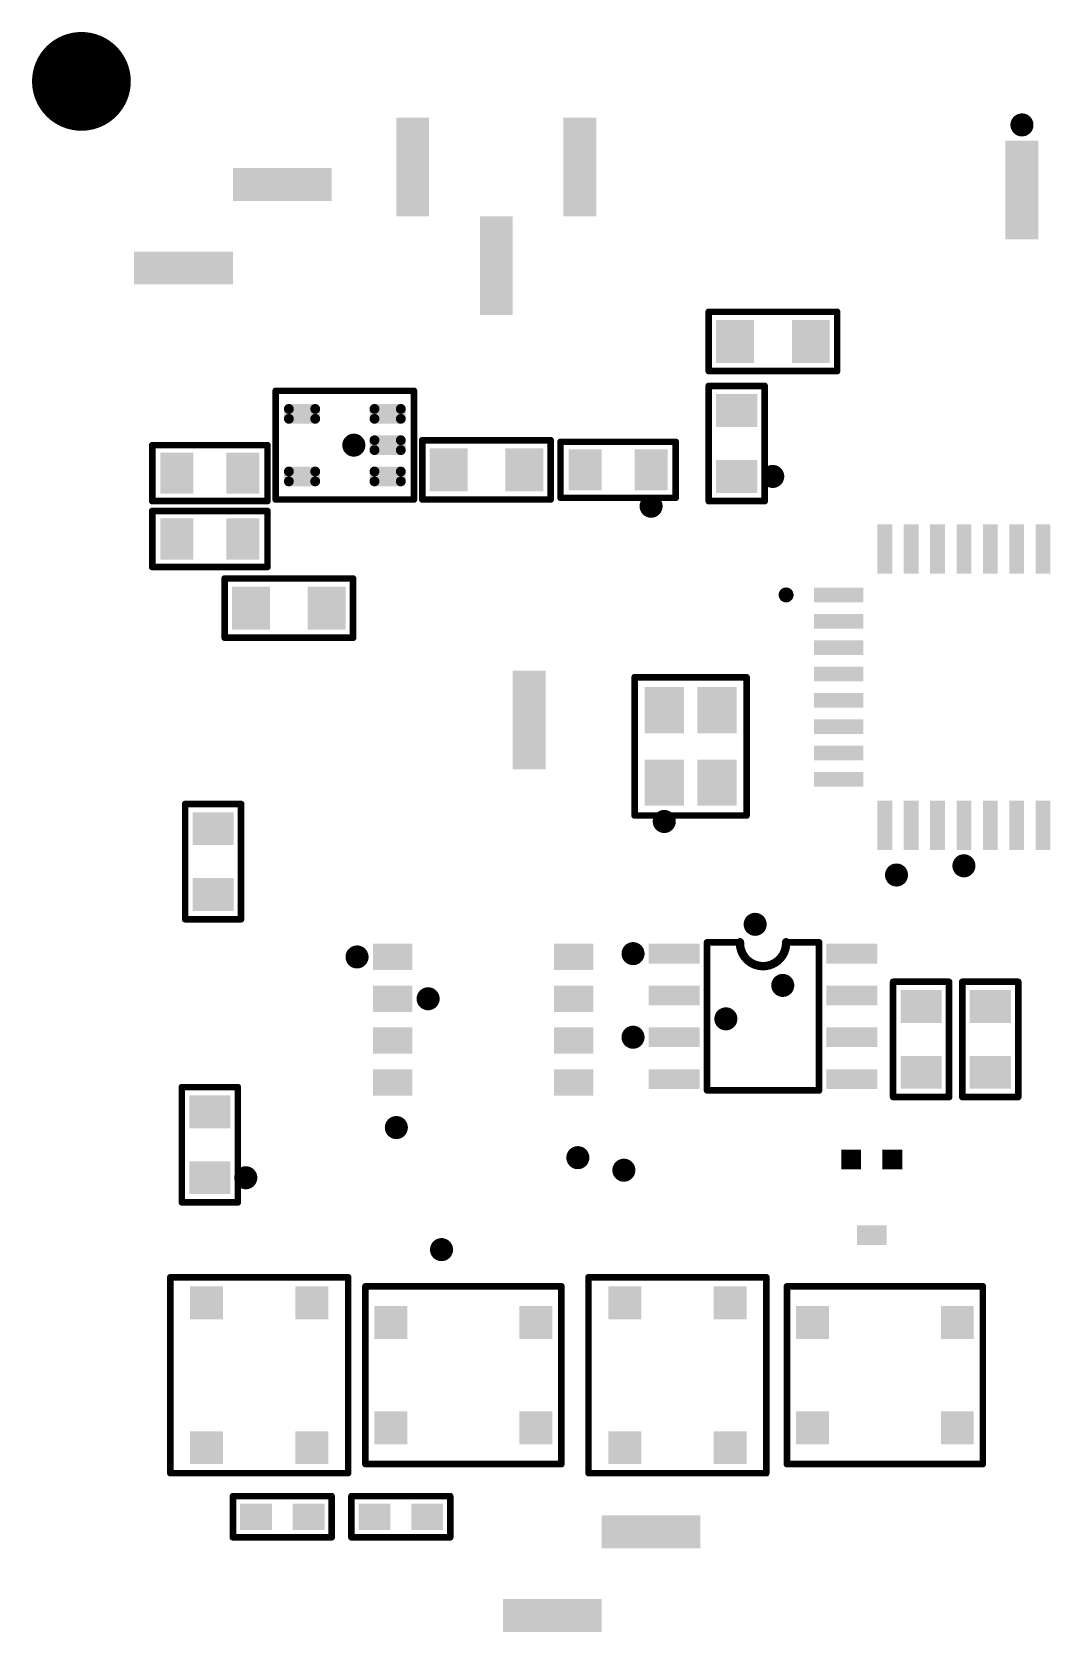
# Model space of a CAD drawing. Header units: millimetres. Extents: x -963 to 6553, y -1367 to 496.
# Drawn here: x -168.65 to -137.92, y 29.52 to 78.12 of the extents above; entities that cross this region are included whole.
import ezdxf

# ---------------------------------------------------------------- set-up
doc = ezdxf.new("R2010")
doc.units = ezdxf.units.MM
doc.header["$LTSCALE"] = 0.5
doc.layers.get('0').update_dxf_attribs({"lineweight": 60})
for name, color, linetype in [('MultiLayer', 9, 'Continuous'), ('TopLayer', 1, 'Continuous'), ('TopOverlay', 2, 'Continuous'), ('TopPaste', 8, 'Continuous')]:
    doc.layers.add(name, color=color, linetype=linetype)

# ---------------------------------------------------------------- blocks, each defined once
blk = doc.blocks.new('C0603_4')
at = {"layer": 'TopLayer'}
for points in [[(-1.282, -0.4), (-0.317, -0.4), (-1.282, 0.4), (-0.317, 0.4)], [(0.318, -0.4), (1.283, -0.4), (0.318, 0.4), (1.283, 0.4)]]:
    blk.add_solid(points, dxfattribs=at)
at = {"layer": 'TopOverlay', "const_width": 0.2}
for points in [[(-1.5, 0.625), (1.5, 0.625)], [(-1.5, -0.625), (-1.5, 0.625)], [(1.5, -0.625), (1.5, 0.625)], [(-1.5, -0.625), (1.5, -0.625)]]:
    blk.add_lwpolyline(points, dxfattribs=at)
at = {"layer": 'TopOverlay', "const_width": 0.1}
for points in [[(-1.55, 0.625, 1), (-1.45, 0.625, 1)], [(-1.55, 0.625, 1), (-1.45, 0.625, 1)], [(1.45, 0.625, 1), (1.55, 0.625, 1)], [(1.45, 0.625, 1), (1.55, 0.625, 1)], [(-1.55, -0.625, 1), (-1.45, -0.625, 1)], [(-1.55, -0.625, 1), (-1.45, -0.625, 1)], [(1.45, -0.625, 1), (1.55, -0.625, 1)], [(1.45, -0.625, 1), (1.55, -0.625, 1)]]:
    blk.add_lwpolyline(points, format="xyb", close=True, dxfattribs=at)
at = {"layer": 'TopPaste'}
for points in [[(-1.282, -0.4), (-0.317, -0.4), (-1.282, 0.4), (-0.317, 0.4)], [(0.318, -0.4), (1.283, -0.4), (0.318, 0.4), (1.283, 0.4)]]:
    blk.add_solid(points, dxfattribs=at)
blk = doc.blocks.new('C0603_6')
at = {"layer": 'TopLayer'}
for points in [[(-1.282, -0.4), (-0.317, -0.4), (-1.282, 0.4), (-0.317, 0.4)], [(0.318, -0.4), (1.283, -0.4), (0.318, 0.4), (1.283, 0.4)]]:
    blk.add_solid(points, dxfattribs=at)
at = {"layer": 'TopOverlay', "const_width": 0.2}
for points in [[(-1.5, 0.625), (1.5, 0.625)], [(-1.5, -0.625), (-1.5, 0.625)], [(1.5, -0.625), (1.5, 0.625)], [(-1.5, -0.625), (1.5, -0.625)]]:
    blk.add_lwpolyline(points, dxfattribs=at)
at = {"layer": 'TopOverlay', "const_width": 0.1}
for points in [[(-1.55, 0.625, 1), (-1.45, 0.625, 1)], [(-1.55, 0.625, 1), (-1.45, 0.625, 1)], [(1.45, 0.625, 1), (1.55, 0.625, 1)], [(1.45, 0.625, 1), (1.55, 0.625, 1)], [(-1.55, -0.625, 1), (-1.45, -0.625, 1)], [(-1.55, -0.625, 1), (-1.45, -0.625, 1)], [(1.45, -0.625, 1), (1.55, -0.625, 1)], [(1.45, -0.625, 1), (1.55, -0.625, 1)]]:
    blk.add_lwpolyline(points, format="xyb", close=True, dxfattribs=at)
at = {"layer": 'TopPaste'}
for points in [[(-1.282, -0.4), (-0.317, -0.4), (-1.282, 0.4), (-0.317, 0.4)], [(0.318, -0.4), (1.283, -0.4), (0.318, 0.4), (1.283, 0.4)]]:
    blk.add_solid(points, dxfattribs=at)
blk = doc.blocks.new('MCPSOT_23_5__7')
at = {"layer": 'TopLayer', "const_width": 0.15}
for points in [[(-1.775, 1.1, 1), (-1.625, 1.1, 1)], [(-0.975, 1.1, 1), (-0.825, 1.1, 1)], [(0.825, 1.1, 1), (0.975, 1.1, 1)], [(1.625, 1.1, 1), (1.775, 1.1, 1)], [(-1.775, 0.8, 1), (-1.625, 0.8, 1)], [(-0.975, 0.8, 1), (-0.825, 0.8, 1)], [(0.825, 0.8, 1), (0.975, 0.8, 1)], [(1.625, 0.8, 1), (1.775, 0.8, 1)], [(-1.775, 0.15, 1), (-1.625, 0.15, 1)], [(-1.775, -0.15, 1), (-1.625, -0.15, 1)], [(-0.975, 0.15, 1), (-0.825, 0.15, 1)], [(-0.975, -0.15, 1), (-0.825, -0.15, 1)], [(-1.775, -0.8, 1), (-1.625, -0.8, 1)], [(-1.775, -1.1, 1), (-1.625, -1.1, 1)], [(-0.975, -0.8, 1), (-0.825, -0.8, 1)], [(-0.975, -1.1, 1), (-0.825, -1.1, 1)], [(0.825, -0.8, 1), (0.975, -0.8, 1)], [(0.825, -1.1, 1), (0.975, -1.1, 1)], [(1.625, -0.8, 1), (1.775, -0.8, 1)], [(1.625, -1.1, 1), (1.775, -1.1, 1)]]:
    blk.add_lwpolyline(points, format="xyb", close=True, dxfattribs=at)
at = {"layer": 'TopLayer'}
for points in [[(-1.85, 0.8), (-0.75, 0.8), (-1.85, 1.1), (-0.75, 1.1)], [(-1.7, 0.65), (-0.9, 0.65), (-1.7, 1.25), (-0.9, 1.25)], [(0.75, 0.8), (1.85, 0.8), (0.75, 1.1), (1.85, 1.1)], [(0.9, 0.65), (1.7, 0.65), (0.9, 1.25), (1.7, 1.25)], [(-1.85, -0.15), (-0.75, -0.15), (-1.85, 0.15), (-0.75, 0.15)], [(-1.7, -0.3), (-0.9, -0.3), (-1.7, 0.3), (-0.9, 0.3)], [(-1.85, -1.1), (-0.75, -1.1), (-1.85, -0.8), (-0.75, -0.8)], [(-1.7, -1.25), (-0.9, -1.25), (-1.7, -0.65), (-0.9, -0.65)], [(0.75, -1.1), (1.85, -1.1), (0.75, -0.8), (1.85, -0.8)], [(0.9, -1.25), (1.7, -1.25), (0.9, -0.65), (1.7, -0.65)]]:
    blk.add_solid(points, dxfattribs=at)
at = {"layer": 'TopOverlay', "const_width": 0.2}
for points in [[(2.1, 1.65), (-2.1, 1.65)], [(-2.1, 1.65), (-2.1, -1.65)], [(2.1, 1.65), (2.1, -1.65)], [(2.1, -1.65), (-2.1, -1.65)]]:
    blk.add_lwpolyline(points, dxfattribs=at)
at = {"layer": 'TopOverlay', "const_width": 0.1}
for points in [[(-2.15, 1.65, 1), (-2.05, 1.65, 1)], [(-2.15, 1.65, 1), (-2.05, 1.65, 1)], [(2.05, 1.65, 1), (2.15, 1.65, 1)], [(2.05, 1.65, 1), (2.15, 1.65, 1)], [(-2.15, -1.65, 1), (-2.05, -1.65, 1)], [(-2.15, -1.65, 1), (-2.05, -1.65, 1)], [(2.05, -1.65, 1), (2.15, -1.65, 1)], [(2.05, -1.65, 1), (2.15, -1.65, 1)]]:
    blk.add_lwpolyline(points, format="xyb", close=True, dxfattribs=at)
at = {"layer": 'TopPaste', "const_width": 0.15}
for points in [[(-1.775, 1.1, 1), (-1.625, 1.1, 1)], [(-0.975, 1.1, 1), (-0.825, 1.1, 1)], [(0.825, 1.1, 1), (0.975, 1.1, 1)], [(1.625, 1.1, 1), (1.775, 1.1, 1)], [(-1.775, 0.8, 1), (-1.625, 0.8, 1)], [(-0.975, 0.8, 1), (-0.825, 0.8, 1)], [(0.825, 0.8, 1), (0.975, 0.8, 1)], [(1.625, 0.8, 1), (1.775, 0.8, 1)], [(-1.775, 0.15, 1), (-1.625, 0.15, 1)], [(-1.775, -0.15, 1), (-1.625, -0.15, 1)], [(-0.975, 0.15, 1), (-0.825, 0.15, 1)], [(-0.975, -0.15, 1), (-0.825, -0.15, 1)], [(-1.775, -0.8, 1), (-1.625, -0.8, 1)], [(-1.775, -1.1, 1), (-1.625, -1.1, 1)], [(-0.975, -0.8, 1), (-0.825, -0.8, 1)], [(-0.975, -1.1, 1), (-0.825, -1.1, 1)], [(0.825, -0.8, 1), (0.975, -0.8, 1)], [(0.825, -1.1, 1), (0.975, -1.1, 1)], [(1.625, -0.8, 1), (1.775, -0.8, 1)], [(1.625, -1.1, 1), (1.775, -1.1, 1)]]:
    blk.add_lwpolyline(points, format="xyb", close=True, dxfattribs=at)
at = {"layer": 'TopPaste'}
for points in [[(-1.85, 0.8), (-0.75, 0.8), (-1.85, 1.1), (-0.75, 1.1)], [(-1.7, 0.65), (-0.9, 0.65), (-1.7, 1.25), (-0.9, 1.25)], [(0.75, 0.8), (1.85, 0.8), (0.75, 1.1), (1.85, 1.1)], [(0.9, 0.65), (1.7, 0.65), (0.9, 1.25), (1.7, 1.25)], [(-1.85, -0.15), (-0.75, -0.15), (-1.85, 0.15), (-0.75, 0.15)], [(-1.7, -0.3), (-0.9, -0.3), (-1.7, 0.3), (-0.9, 0.3)], [(-1.85, -1.1), (-0.75, -1.1), (-1.85, -0.8), (-0.75, -0.8)], [(-1.7, -1.25), (-0.9, -1.25), (-1.7, -0.65), (-0.9, -0.65)], [(0.75, -1.1), (1.85, -1.1), (0.75, -0.8), (1.85, -0.8)], [(0.9, -1.25), (1.7, -1.25), (0.9, -0.65), (1.7, -0.65)]]:
    blk.add_solid(points, dxfattribs=at)
blk = doc.blocks.new('32TQFP_7_7__8')
at = {"layer": 'TopLayer'}
for points in [[(-2.575, 3.45), (-2.575, 4.95), (-3.025, 3.45), (-3.025, 4.95)], [(-1.775, 3.45), (-1.775, 4.95), (-2.225, 3.45), (-2.225, 4.95)], [(-0.975, 3.45), (-0.975, 4.95), (-1.425, 3.45), (-1.425, 4.95)], [(-0.175, 3.45), (-0.175, 4.95), (-0.625, 3.45), (-0.625, 4.95)], [(0.625, 3.45), (0.625, 4.95), (0.175, 3.45), (0.175, 4.95)], [(1.425, 3.45), (1.425, 4.95), (0.975, 3.45), (0.975, 4.95)], [(2.225, 3.45), (2.225, 4.95), (1.775, 3.45), (1.775, 4.95)], [(3.025, 3.45), (3.025, 4.95), (2.575, 3.45), (2.575, 4.95)], [(-4.95, 2.575), (-3.45, 2.575), (-4.95, 3.025), (-3.45, 3.025)], [(3.45, 2.575), (4.95, 2.575), (3.45, 3.025), (4.95, 3.025)], [(-4.95, 1.775), (-3.45, 1.775), (-4.95, 2.225), (-3.45, 2.225)], [(3.45, 1.775), (4.95, 1.775), (3.45, 2.225), (4.95, 2.225)], [(-4.95, 0.975), (-3.45, 0.975), (-4.95, 1.425), (-3.45, 1.425)], [(3.45, 0.975), (4.95, 0.975), (3.45, 1.425), (4.95, 1.425)], [(-4.95, 0.175), (-3.45, 0.175), (-4.95, 0.625), (-3.45, 0.625)], [(3.45, 0.175), (4.95, 0.175), (3.45, 0.625), (4.95, 0.625)], [(-4.95, -0.625), (-3.45, -0.625), (-4.95, -0.175), (-3.45, -0.175)], [(3.45, -0.625), (4.95, -0.625), (3.45, -0.175), (4.95, -0.175)], [(-4.95, -1.425), (-3.45, -1.425), (-4.95, -0.975), (-3.45, -0.975)], [(3.45, -1.425), (4.95, -1.425), (3.45, -0.975), (4.95, -0.975)], [(-4.95, -2.225), (-3.45, -2.225), (-4.95, -1.775), (-3.45, -1.775)], [(3.45, -2.225), (4.95, -2.225), (3.45, -1.775), (4.95, -1.775)], [(-4.95, -3.025), (-3.45, -3.025), (-4.95, -2.575), (-3.45, -2.575)], [(3.45, -3.025), (4.95, -3.025), (3.45, -2.575), (4.95, -2.575)], [(-2.575, -4.95), (-2.575, -3.45), (-3.025, -4.95), (-3.025, -3.45)], [(-1.775, -4.95), (-1.775, -3.45), (-2.225, -4.95), (-2.225, -3.45)], [(-0.975, -4.95), (-0.975, -3.45), (-1.425, -4.95), (-1.425, -3.45)], [(-0.175, -4.95), (-0.175, -3.45), (-0.625, -4.95), (-0.625, -3.45)], [(0.625, -4.95), (0.625, -3.45), (0.175, -4.95), (0.175, -3.45)], [(1.425, -4.95), (1.425, -3.45), (0.975, -4.95), (0.975, -3.45)], [(2.225, -4.95), (2.225, -3.45), (1.775, -4.95), (1.775, -3.45)], [(3.025, -4.95), (3.025, -3.45), (2.575, -4.95), (2.575, -3.45)]]:
    blk.add_solid(points, dxfattribs=at)
at = {"layer": 'TopOverlay'}
for points, const_width in [([(-5.7, 2.8, 1), (-5.9, 2.8, 1)], 0.254), ([(-5.964, 2.8, 1), (-5.837, 2.8, 1)], 0.127), ([(-5.763, 2.8, 1), (-5.636, 2.8, 1)], 0.127)]:
    blk.add_lwpolyline(points, format="xyb", close=True, dxfattribs=dict(at, const_width=const_width))
at = {"layer": 'TopPaste'}
for points in [[(-2.575, 3.45), (-2.575, 4.95), (-3.025, 3.45), (-3.025, 4.95)], [(-1.775, 3.45), (-1.775, 4.95), (-2.225, 3.45), (-2.225, 4.95)], [(-0.975, 3.45), (-0.975, 4.95), (-1.425, 3.45), (-1.425, 4.95)], [(-0.175, 3.45), (-0.175, 4.95), (-0.625, 3.45), (-0.625, 4.95)], [(0.625, 3.45), (0.625, 4.95), (0.175, 3.45), (0.175, 4.95)], [(1.425, 3.45), (1.425, 4.95), (0.975, 3.45), (0.975, 4.95)], [(2.225, 3.45), (2.225, 4.95), (1.775, 3.45), (1.775, 4.95)], [(3.025, 3.45), (3.025, 4.95), (2.575, 3.45), (2.575, 4.95)], [(-4.95, 2.575), (-3.45, 2.575), (-4.95, 3.025), (-3.45, 3.025)], [(3.45, 2.575), (4.95, 2.575), (3.45, 3.025), (4.95, 3.025)], [(-4.95, 1.775), (-3.45, 1.775), (-4.95, 2.225), (-3.45, 2.225)], [(3.45, 1.775), (4.95, 1.775), (3.45, 2.225), (4.95, 2.225)], [(-4.95, 0.975), (-3.45, 0.975), (-4.95, 1.425), (-3.45, 1.425)], [(3.45, 0.975), (4.95, 0.975), (3.45, 1.425), (4.95, 1.425)], [(-4.95, 0.175), (-3.45, 0.175), (-4.95, 0.625), (-3.45, 0.625)], [(3.45, 0.175), (4.95, 0.175), (3.45, 0.625), (4.95, 0.625)], [(-4.95, -0.625), (-3.45, -0.625), (-4.95, -0.175), (-3.45, -0.175)], [(3.45, -0.625), (4.95, -0.625), (3.45, -0.175), (4.95, -0.175)], [(-4.95, -1.425), (-3.45, -1.425), (-4.95, -0.975), (-3.45, -0.975)], [(3.45, -1.425), (4.95, -1.425), (3.45, -0.975), (4.95, -0.975)], [(-4.95, -2.225), (-3.45, -2.225), (-4.95, -1.775), (-3.45, -1.775)], [(3.45, -2.225), (4.95, -2.225), (3.45, -1.775), (4.95, -1.775)], [(-4.95, -3.025), (-3.45, -3.025), (-4.95, -2.575), (-3.45, -2.575)], [(3.45, -3.025), (4.95, -3.025), (3.45, -2.575), (4.95, -2.575)], [(-2.575, -4.95), (-2.575, -3.45), (-3.025, -4.95), (-3.025, -3.45)], [(-1.775, -4.95), (-1.775, -3.45), (-2.225, -4.95), (-2.225, -3.45)], [(-0.975, -4.95), (-0.975, -3.45), (-1.425, -4.95), (-1.425, -3.45)], [(-0.175, -4.95), (-0.175, -3.45), (-0.625, -4.95), (-0.625, -3.45)], [(0.625, -4.95), (0.625, -3.45), (0.175, -4.95), (0.175, -3.45)], [(1.425, -4.95), (1.425, -3.45), (0.975, -4.95), (0.975, -3.45)], [(2.225, -4.95), (2.225, -3.45), (1.775, -4.95), (1.775, -3.45)], [(3.025, -4.95), (3.025, -3.45), (2.575, -4.95), (2.575, -3.45)]]:
    blk.add_solid(points, dxfattribs=at)
blk = doc.blocks.new('MCP_SO_8_9')
at = {"layer": 'TopLayer'}
for points in [[(-2.205, 1.925), (-1.605, 1.925), (-2.205, 3.475), (-1.605, 3.475)], [(-0.935, 1.925), (-0.335, 1.925), (-0.935, 3.475), (-0.335, 3.475)], [(0.335, 1.925), (0.935, 1.925), (0.335, 3.475), (0.935, 3.475)], [(1.605, 1.925), (2.205, 1.925), (1.605, 3.475), (2.205, 3.475)], [(-2.205, -3.475), (-1.605, -3.475), (-2.205, -1.925), (-1.605, -1.925)], [(-0.935, -3.475), (-0.335, -3.475), (-0.935, -1.925), (-0.335, -1.925)], [(0.335, -3.475), (0.935, -3.475), (0.335, -1.925), (0.935, -1.925)], [(1.605, -3.475), (2.205, -3.475), (1.605, -1.925), (2.205, -1.925)]]:
    blk.add_solid(points, dxfattribs=at)
at = {"layer": 'TopOverlay', "const_width": 0.2}
for points in [[(-2.25, 0.7), (-2.25, 1.7)], [(2.25, 1.7), (-2.25, 1.7)], [(2.25, -1.7), (2.25, 1.7)], [(-2.25, -1.7), (-2.25, -0.7)], [(2.25, -1.7), (-2.25, -1.7)]]:
    blk.add_lwpolyline(points, dxfattribs=at)
at = {"layer": 'TopOverlay'}
for points, const_width in [([(-2.3, 1.7, 1), (-2.2, 1.7, 1)], 0.1), ([(-2.3, 1.7, 1), (-2.2, 1.7, 1)], 0.1), ([(2.2, 1.7, 1), (2.3, 1.7, 1)], 0.1), ([(2.2, 1.7, 1), (2.3, 1.7, 1)], 0.1), ([(-2.314, 0.7, 1), (-2.187, 0.7, 1)], 0.127), ([(-2.3, 0.7, 1), (-2.2, 0.7, 1)], 0.1), ([(-2.314, -0.7, 1), (-2.187, -0.7, 1)], 0.127), ([(-2.3, -0.7, 1), (-2.2, -0.7, 1)], 0.1), ([(-2.3, -1.7, 1), (-2.2, -1.7, 1)], 0.1), ([(-2.3, -1.7, 1), (-2.2, -1.7, 1)], 0.1), ([(2.2, -1.7, 1), (2.3, -1.7, 1)], 0.1), ([(2.2, -1.7, 1), (2.3, -1.7, 1)], 0.1)]:
    blk.add_lwpolyline(points, format="xyb", close=True, dxfattribs=dict(at, const_width=const_width))
at = {"layer": 'TopOverlay', "const_width": 0.254}
blk.add_lwpolyline([(-2.25, 0.7, -1.036354), (-2.25, -0.7)], format="xyb", dxfattribs=at)
at = {"layer": 'TopPaste'}
for points in [[(-2.205, 1.925), (-1.605, 1.925), (-2.205, 3.475), (-1.605, 3.475)], [(-0.935, 1.925), (-0.335, 1.925), (-0.935, 3.475), (-0.335, 3.475)], [(0.335, 1.925), (0.935, 1.925), (0.335, 3.475), (0.935, 3.475)], [(1.605, 1.925), (2.205, 1.925), (1.605, 3.475), (2.205, 3.475)], [(-2.205, -3.475), (-1.605, -3.475), (-2.205, -1.925), (-1.605, -1.925)], [(-0.935, -3.475), (-0.335, -3.475), (-0.935, -1.925), (-0.335, -1.925)], [(0.335, -3.475), (0.935, -3.475), (0.335, -1.925), (0.935, -1.925)], [(1.605, -3.475), (2.205, -3.475), (1.605, -1.925), (2.205, -1.925)]]:
    blk.add_solid(points, dxfattribs=at)
blk = doc.blocks.new('HL_SMD_10')
at = {"layer": 'TopLayer'}
for points in [[(-1.725, -0.65), (-0.575, -0.65), (-1.725, 0.65), (-0.575, 0.65)], [(0.575, -0.65), (1.725, -0.65), (0.575, 0.65), (1.725, 0.65)]]:
    blk.add_solid(points, dxfattribs=at)
at = {"layer": 'TopOverlay', "const_width": 0.2}
for points in [[(-1.95, 0.9), (-1.95, -0.9)], [(1.95, 0.9), (-1.95, 0.9)], [(1.95, 0.9), (1.95, -0.9)], [(1.95, -0.9), (-1.95, -0.9)]]:
    blk.add_lwpolyline(points, dxfattribs=at)
at = {"layer": 'TopOverlay', "const_width": 0.1}
for points in [[(-2, 0.9, 1), (-1.9, 0.9, 1)], [(-2, 0.9, 1), (-1.9, 0.9, 1)], [(1.9, 0.9, 1), (2, 0.9, 1)], [(1.9, 0.9, 1), (2, 0.9, 1)], [(-2, -0.9, 1), (-1.9, -0.9, 1)], [(-2, -0.9, 1), (-1.9, -0.9, 1)], [(1.9, -0.9, 1), (2, -0.9, 1)], [(1.9, -0.9, 1), (2, -0.9, 1)]]:
    blk.add_lwpolyline(points, format="xyb", close=True, dxfattribs=at)
at = {"layer": 'TopPaste'}
for points in [[(-1.725, -0.65), (-0.575, -0.65), (-1.725, 0.65), (-0.575, 0.65)], [(0.575, -0.65), (1.725, -0.65), (0.575, 0.65), (1.725, 0.65)]]:
    blk.add_solid(points, dxfattribs=at)
blk = doc.blocks.new('HL_SMD_11')
at = {"layer": 'TopLayer'}
for points in [[(-1.725, -0.65), (-0.575, -0.65), (-1.725, 0.65), (-0.575, 0.65)], [(0.575, -0.65), (1.725, -0.65), (0.575, 0.65), (1.725, 0.65)]]:
    blk.add_solid(points, dxfattribs=at)
at = {"layer": 'TopOverlay', "const_width": 0.2}
for points in [[(-1.95, 0.9), (-1.95, -0.9)], [(1.95, 0.9), (-1.95, 0.9)], [(1.95, 0.9), (1.95, -0.9)], [(1.95, -0.9), (-1.95, -0.9)]]:
    blk.add_lwpolyline(points, dxfattribs=at)
at = {"layer": 'TopOverlay', "const_width": 0.1}
for points in [[(-2, 0.9, 1), (-1.9, 0.9, 1)], [(-2, 0.9, 1), (-1.9, 0.9, 1)], [(1.9, 0.9, 1), (2, 0.9, 1)], [(1.9, 0.9, 1), (2, 0.9, 1)], [(-2, -0.9, 1), (-1.9, -0.9, 1)], [(-2, -0.9, 1), (-1.9, -0.9, 1)], [(1.9, -0.9, 1), (2, -0.9, 1)], [(1.9, -0.9, 1), (2, -0.9, 1)]]:
    blk.add_lwpolyline(points, format="xyb", close=True, dxfattribs=at)
at = {"layer": 'TopPaste'}
for points in [[(-1.725, -0.65), (-0.575, -0.65), (-1.725, 0.65), (-0.575, 0.65)], [(0.575, -0.65), (1.725, -0.65), (0.575, 0.65), (1.725, 0.65)]]:
    blk.add_solid(points, dxfattribs=at)
blk = doc.blocks.new('HL_P4_12')
at = {"layer": 'TopLayer'}
for points in [[(-2.7, 2.1), (-2.7, 1.1), (-1.7, 2.1), (-1.7, 1.1)], [(1.7, 2.1), (1.7, 1.1), (2.7, 2.1), (2.7, 1.1)], [(-2.7, -1.1), (-2.7, -2.1), (-1.7, -1.1), (-1.7, -2.1)], [(1.7, -1.1), (1.7, -2.1), (2.7, -1.1), (2.7, -2.1)]]:
    blk.add_solid(points, dxfattribs=at)
at = {"layer": 'TopOverlay', "const_width": 0.2}
for points in [[(-2.975, 2.7), (-2.975, -2.7)], [(-2.975, 2.7), (2.975, 2.7)], [(2.975, 2.7), (2.975, -2.7)], [(-2.975, -2.7), (2.975, -2.7)]]:
    blk.add_lwpolyline(points, dxfattribs=at)
at = {"layer": 'TopOverlay', "const_width": 0.1}
for points in [[(-3.025, 2.7, 1), (-2.925, 2.7, 1)], [(-3.025, 2.7, 1), (-2.925, 2.7, 1)], [(2.925, 2.7, 1), (3.025, 2.7, 1)], [(2.925, 2.7, 1), (3.025, 2.7, 1)], [(-3.025, -2.7, 1), (-2.925, -2.7, 1)], [(-3.025, -2.7, 1), (-2.925, -2.7, 1)], [(2.925, -2.7, 1), (3.025, -2.7, 1)], [(2.925, -2.7, 1), (3.025, -2.7, 1)]]:
    blk.add_lwpolyline(points, format="xyb", close=True, dxfattribs=at)
at = {"layer": 'TopPaste'}
for points in [[(-2.7, 2.1), (-2.7, 1.1), (-1.7, 2.1), (-1.7, 1.1)], [(1.7, 2.1), (1.7, 1.1), (2.7, 2.1), (2.7, 1.1)], [(-2.7, -1.1), (-2.7, -2.1), (-1.7, -1.1), (-1.7, -2.1)], [(1.7, -1.1), (1.7, -2.1), (2.7, -1.1), (2.7, -2.1)]]:
    blk.add_solid(points, dxfattribs=at)
blk = doc.blocks.new('HL_P4_13')
at = {"layer": 'TopLayer'}
for points in [[(-2.7, 2.1), (-2.7, 1.1), (-1.7, 2.1), (-1.7, 1.1)], [(1.7, 2.1), (1.7, 1.1), (2.7, 2.1), (2.7, 1.1)], [(-2.7, -1.1), (-2.7, -2.1), (-1.7, -1.1), (-1.7, -2.1)], [(1.7, -1.1), (1.7, -2.1), (2.7, -1.1), (2.7, -2.1)]]:
    blk.add_solid(points, dxfattribs=at)
at = {"layer": 'TopOverlay', "const_width": 0.2}
for points in [[(-2.975, -2.7), (-2.975, 2.7)], [(-2.975, 2.7), (2.975, 2.7)], [(2.975, -2.7), (2.975, 2.7)], [(-2.975, -2.7), (2.975, -2.7)]]:
    blk.add_lwpolyline(points, dxfattribs=at)
at = {"layer": 'TopOverlay', "const_width": 0.1}
for points in [[(-3.025, 2.7, 1), (-2.925, 2.7, 1)], [(-3.025, 2.7, 1), (-2.925, 2.7, 1)], [(2.925, 2.7, 1), (3.025, 2.7, 1)], [(2.925, 2.7, 1), (3.025, 2.7, 1)], [(-3.025, -2.7, 1), (-2.925, -2.7, 1)], [(-3.025, -2.7, 1), (-2.925, -2.7, 1)], [(2.925, -2.7, 1), (3.025, -2.7, 1)], [(2.925, -2.7, 1), (3.025, -2.7, 1)]]:
    blk.add_lwpolyline(points, format="xyb", close=True, dxfattribs=at)
at = {"layer": 'TopPaste'}
for points in [[(-2.7, 2.1), (-2.7, 1.1), (-1.7, 2.1), (-1.7, 1.1)], [(1.7, 2.1), (1.7, 1.1), (2.7, 2.1), (2.7, 1.1)], [(-2.7, -1.1), (-2.7, -2.1), (-1.7, -1.1), (-1.7, -2.1)], [(1.7, -1.1), (1.7, -2.1), (2.7, -1.1), (2.7, -2.1)]]:
    blk.add_solid(points, dxfattribs=at)
blk = doc.blocks.new('HL_P4_14')
at = {"layer": 'TopLayer'}
for points in [[(-2.7, 2.1), (-2.7, 1.1), (-1.7, 2.1), (-1.7, 1.1)], [(1.7, 2.1), (1.7, 1.1), (2.7, 2.1), (2.7, 1.1)], [(-2.7, -1.1), (-2.7, -2.1), (-1.7, -1.1), (-1.7, -2.1)], [(1.7, -1.1), (1.7, -2.1), (2.7, -1.1), (2.7, -2.1)]]:
    blk.add_solid(points, dxfattribs=at)
at = {"layer": 'TopOverlay', "const_width": 0.2}
for points in [[(-2.975, 2.7), (-2.975, -2.7)], [(-2.975, 2.7), (2.975, 2.7)], [(2.975, 2.7), (2.975, -2.7)], [(-2.975, -2.7), (2.975, -2.7)]]:
    blk.add_lwpolyline(points, dxfattribs=at)
at = {"layer": 'TopOverlay', "const_width": 0.1}
for points in [[(-3.025, 2.7, 1), (-2.925, 2.7, 1)], [(-3.025, 2.7, 1), (-2.925, 2.7, 1)], [(2.925, 2.7, 1), (3.025, 2.7, 1)], [(2.925, 2.7, 1), (3.025, 2.7, 1)], [(-3.025, -2.7, 1), (-2.925, -2.7, 1)], [(-3.025, -2.7, 1), (-2.925, -2.7, 1)], [(2.925, -2.7, 1), (3.025, -2.7, 1)], [(2.925, -2.7, 1), (3.025, -2.7, 1)]]:
    blk.add_lwpolyline(points, format="xyb", close=True, dxfattribs=at)
at = {"layer": 'TopPaste'}
for points in [[(-2.7, 2.1), (-2.7, 1.1), (-1.7, 2.1), (-1.7, 1.1)], [(1.7, 2.1), (1.7, 1.1), (2.7, 2.1), (2.7, 1.1)], [(-2.7, -1.1), (-2.7, -2.1), (-1.7, -1.1), (-1.7, -2.1)], [(1.7, -1.1), (1.7, -2.1), (2.7, -1.1), (2.7, -2.1)]]:
    blk.add_solid(points, dxfattribs=at)
blk = doc.blocks.new('HL_P4_15')
at = {"layer": 'TopLayer'}
for points in [[(-2.7, 2.1), (-2.7, 1.1), (-1.7, 2.1), (-1.7, 1.1)], [(1.7, 2.1), (1.7, 1.1), (2.7, 2.1), (2.7, 1.1)], [(-2.7, -1.1), (-2.7, -2.1), (-1.7, -1.1), (-1.7, -2.1)], [(1.7, -1.1), (1.7, -2.1), (2.7, -1.1), (2.7, -2.1)]]:
    blk.add_solid(points, dxfattribs=at)
at = {"layer": 'TopOverlay', "const_width": 0.2}
for points in [[(-2.975, -2.7), (-2.975, 2.7)], [(-2.975, 2.7), (2.975, 2.7)], [(2.975, -2.7), (2.975, 2.7)], [(-2.975, -2.7), (2.975, -2.7)]]:
    blk.add_lwpolyline(points, dxfattribs=at)
at = {"layer": 'TopOverlay', "const_width": 0.1}
for points in [[(-3.025, 2.7, 1), (-2.925, 2.7, 1)], [(-3.025, 2.7, 1), (-2.925, 2.7, 1)], [(2.925, 2.7, 1), (3.025, 2.7, 1)], [(2.925, 2.7, 1), (3.025, 2.7, 1)], [(-3.025, -2.7, 1), (-2.925, -2.7, 1)], [(-3.025, -2.7, 1), (-2.925, -2.7, 1)], [(2.925, -2.7, 1), (3.025, -2.7, 1)], [(2.925, -2.7, 1), (3.025, -2.7, 1)]]:
    blk.add_lwpolyline(points, format="xyb", close=True, dxfattribs=at)
at = {"layer": 'TopPaste'}
for points in [[(-2.7, 2.1), (-2.7, 1.1), (-1.7, 2.1), (-1.7, 1.1)], [(1.7, 2.1), (1.7, 1.1), (2.7, 2.1), (2.7, 1.1)], [(-2.7, -1.1), (-2.7, -2.1), (-1.7, -1.1), (-1.7, -2.1)], [(1.7, -1.1), (1.7, -2.1), (2.7, -1.1), (2.7, -2.1)]]:
    blk.add_solid(points, dxfattribs=at)
blk = doc.blocks.new('HL_SMD_16')
at = {"layer": 'TopLayer'}
for points in [[(-1.725, -0.65), (-0.575, -0.65), (-1.725, 0.65), (-0.575, 0.65)], [(0.575, -0.65), (1.725, -0.65), (0.575, 0.65), (1.725, 0.65)]]:
    blk.add_solid(points, dxfattribs=at)
at = {"layer": 'TopOverlay', "const_width": 0.2}
for points in [[(-1.95, 0.9), (-1.95, -0.9)], [(1.95, 0.9), (-1.95, 0.9)], [(1.95, 0.9), (1.95, -0.9)], [(1.95, -0.9), (-1.95, -0.9)]]:
    blk.add_lwpolyline(points, dxfattribs=at)
at = {"layer": 'TopOverlay', "const_width": 0.1}
for points in [[(-2, 0.9, 1), (-1.9, 0.9, 1)], [(-2, 0.9, 1), (-1.9, 0.9, 1)], [(1.9, 0.9, 1), (2, 0.9, 1)], [(1.9, 0.9, 1), (2, 0.9, 1)], [(-2, -0.9, 1), (-1.9, -0.9, 1)], [(-2, -0.9, 1), (-1.9, -0.9, 1)], [(1.9, -0.9, 1), (2, -0.9, 1)], [(1.9, -0.9, 1), (2, -0.9, 1)]]:
    blk.add_lwpolyline(points, format="xyb", close=True, dxfattribs=at)
at = {"layer": 'TopPaste'}
for points in [[(-1.725, -0.65), (-0.575, -0.65), (-1.725, 0.65), (-0.575, 0.65)], [(0.575, -0.65), (1.725, -0.65), (0.575, 0.65), (1.725, 0.65)]]:
    blk.add_solid(points, dxfattribs=at)
blk = doc.blocks.new('R0805_17')
at = {"layer": 'TopLayer'}
for points in [[(-1.5, -0.625), (-0.5, -0.625), (-1.5, 0.625), (-0.5, 0.625)], [(0.5, -0.625), (1.5, -0.625), (0.5, 0.625), (1.5, 0.625)]]:
    blk.add_solid(points, dxfattribs=at)
at = {"layer": 'TopOverlay', "const_width": 0.2}
for points in [[(-1.75, 0.85), (1.75, 0.85)], [(-1.75, 0.85), (-1.75, -0.85)], [(1.75, 0.85), (1.75, -0.85)], [(-1.75, -0.85), (1.75, -0.85)]]:
    blk.add_lwpolyline(points, dxfattribs=at)
at = {"layer": 'TopOverlay', "const_width": 0.1}
for points in [[(-1.8, 0.85, 1), (-1.7, 0.85, 1)], [(-1.8, 0.85, 1), (-1.7, 0.85, 1)], [(1.7, 0.85, 1), (1.8, 0.85, 1)], [(1.7, 0.85, 1), (1.8, 0.85, 1)], [(-1.8, -0.85, 1), (-1.7, -0.85, 1)], [(-1.8, -0.85, 1), (-1.7, -0.85, 1)], [(1.7, -0.85, 1), (1.8, -0.85, 1)], [(1.7, -0.85, 1), (1.8, -0.85, 1)]]:
    blk.add_lwpolyline(points, format="xyb", close=True, dxfattribs=at)
at = {"layer": 'TopPaste'}
for points in [[(-1.5, -0.625), (-0.5, -0.625), (-1.5, 0.625), (-0.5, 0.625)], [(0.5, -0.625), (1.5, -0.625), (0.5, 0.625), (1.5, 0.625)]]:
    blk.add_solid(points, dxfattribs=at)
blk = doc.blocks.new('R0805_19')
at = {"layer": 'TopLayer'}
for points in [[(-1.5, -0.625), (-0.5, -0.625), (-1.5, 0.625), (-0.5, 0.625)], [(0.5, -0.625), (1.5, -0.625), (0.5, 0.625), (1.5, 0.625)]]:
    blk.add_solid(points, dxfattribs=at)
at = {"layer": 'TopOverlay', "const_width": 0.2}
for points in [[(-1.75, 0.85), (1.75, 0.85)], [(-1.75, -0.85), (-1.75, 0.85)], [(1.75, -0.85), (1.75, 0.85)], [(-1.75, -0.85), (1.75, -0.85)]]:
    blk.add_lwpolyline(points, dxfattribs=at)
at = {"layer": 'TopOverlay', "const_width": 0.1}
for points in [[(-1.8, 0.85, 1), (-1.7, 0.85, 1)], [(-1.8, 0.85, 1), (-1.7, 0.85, 1)], [(1.7, 0.85, 1), (1.8, 0.85, 1)], [(1.7, 0.85, 1), (1.8, 0.85, 1)], [(-1.8, -0.85, 1), (-1.7, -0.85, 1)], [(-1.8, -0.85, 1), (-1.7, -0.85, 1)], [(1.7, -0.85, 1), (1.8, -0.85, 1)], [(1.7, -0.85, 1), (1.8, -0.85, 1)]]:
    blk.add_lwpolyline(points, format="xyb", close=True, dxfattribs=at)
at = {"layer": 'TopPaste'}
for points in [[(-1.5, -0.625), (-0.5, -0.625), (-1.5, 0.625), (-0.5, 0.625)], [(0.5, -0.625), (1.5, -0.625), (0.5, 0.625), (1.5, 0.625)]]:
    blk.add_solid(points, dxfattribs=at)
blk = doc.blocks.new('R0805_20')
at = {"layer": 'TopLayer'}
for points in [[(-1.5, -0.625), (-0.5, -0.625), (-1.5, 0.625), (-0.5, 0.625)], [(0.5, -0.625), (1.5, -0.625), (0.5, 0.625), (1.5, 0.625)]]:
    blk.add_solid(points, dxfattribs=at)
at = {"layer": 'TopOverlay', "const_width": 0.2}
for points in [[(-1.75, 0.85), (1.75, 0.85)], [(-1.75, -0.85), (-1.75, 0.85)], [(1.75, -0.85), (1.75, 0.85)], [(-1.75, -0.85), (1.75, -0.85)]]:
    blk.add_lwpolyline(points, dxfattribs=at)
at = {"layer": 'TopOverlay', "const_width": 0.1}
for points in [[(-1.8, 0.85, 1), (-1.7, 0.85, 1)], [(-1.8, 0.85, 1), (-1.7, 0.85, 1)], [(1.7, 0.85, 1), (1.8, 0.85, 1)], [(1.7, 0.85, 1), (1.8, 0.85, 1)], [(-1.8, -0.85, 1), (-1.7, -0.85, 1)], [(-1.8, -0.85, 1), (-1.7, -0.85, 1)], [(1.7, -0.85, 1), (1.8, -0.85, 1)], [(1.7, -0.85, 1), (1.8, -0.85, 1)]]:
    blk.add_lwpolyline(points, format="xyb", close=True, dxfattribs=at)
at = {"layer": 'TopPaste'}
for points in [[(-1.5, -0.625), (-0.5, -0.625), (-1.5, 0.625), (-0.5, 0.625)], [(0.5, -0.625), (1.5, -0.625), (0.5, 0.625), (1.5, 0.625)]]:
    blk.add_solid(points, dxfattribs=at)
blk = doc.blocks.new('R0805_21')
at = {"layer": 'TopLayer'}
for points in [[(-1.5, -0.625), (-0.5, -0.625), (-1.5, 0.625), (-0.5, 0.625)], [(0.5, -0.625), (1.5, -0.625), (0.5, 0.625), (1.5, 0.625)]]:
    blk.add_solid(points, dxfattribs=at)
at = {"layer": 'TopOverlay', "const_width": 0.2}
for points in [[(-1.75, 0.85), (1.75, 0.85)], [(-1.75, 0.85), (-1.75, -0.85)], [(1.75, 0.85), (1.75, -0.85)], [(-1.75, -0.85), (1.75, -0.85)]]:
    blk.add_lwpolyline(points, dxfattribs=at)
at = {"layer": 'TopOverlay', "const_width": 0.1}
for points in [[(-1.8, 0.85, 1), (-1.7, 0.85, 1)], [(-1.8, 0.85, 1), (-1.7, 0.85, 1)], [(1.7, 0.85, 1), (1.8, 0.85, 1)], [(1.7, 0.85, 1), (1.8, 0.85, 1)], [(-1.8, -0.85, 1), (-1.7, -0.85, 1)], [(-1.8, -0.85, 1), (-1.7, -0.85, 1)], [(1.7, -0.85, 1), (1.8, -0.85, 1)], [(1.7, -0.85, 1), (1.8, -0.85, 1)]]:
    blk.add_lwpolyline(points, format="xyb", close=True, dxfattribs=at)
at = {"layer": 'TopPaste'}
for points in [[(-1.5, -0.625), (-0.5, -0.625), (-1.5, 0.625), (-0.5, 0.625)], [(0.5, -0.625), (1.5, -0.625), (0.5, 0.625), (1.5, 0.625)]]:
    blk.add_solid(points, dxfattribs=at)
blk = doc.blocks.new('R0805_22')
at = {"layer": 'TopLayer'}
for points in [[(-1.5, -0.625), (-0.5, -0.625), (-1.5, 0.625), (-0.5, 0.625)], [(0.5, -0.625), (1.5, -0.625), (0.5, 0.625), (1.5, 0.625)]]:
    blk.add_solid(points, dxfattribs=at)
at = {"layer": 'TopOverlay', "const_width": 0.2}
for points in [[(-1.75, 0.85), (1.75, 0.85)], [(-1.75, -0.85), (-1.75, 0.85)], [(1.75, -0.85), (1.75, 0.85)], [(-1.75, -0.85), (1.75, -0.85)]]:
    blk.add_lwpolyline(points, dxfattribs=at)
at = {"layer": 'TopOverlay', "const_width": 0.1}
for points in [[(-1.8, 0.85, 1), (-1.7, 0.85, 1)], [(-1.8, 0.85, 1), (-1.7, 0.85, 1)], [(1.7, 0.85, 1), (1.8, 0.85, 1)], [(1.7, 0.85, 1), (1.8, 0.85, 1)], [(-1.8, -0.85, 1), (-1.7, -0.85, 1)], [(-1.8, -0.85, 1), (-1.7, -0.85, 1)], [(1.7, -0.85, 1), (1.8, -0.85, 1)], [(1.7, -0.85, 1), (1.8, -0.85, 1)]]:
    blk.add_lwpolyline(points, format="xyb", close=True, dxfattribs=at)
at = {"layer": 'TopPaste'}
for points in [[(-1.5, -0.625), (-0.5, -0.625), (-1.5, 0.625), (-0.5, 0.625)], [(0.5, -0.625), (1.5, -0.625), (0.5, 0.625), (1.5, 0.625)]]:
    blk.add_solid(points, dxfattribs=at)
blk = doc.blocks.new('R0805_23')
at = {"layer": 'TopLayer'}
for points in [[(-1.5, -0.625), (-0.5, -0.625), (-1.5, 0.625), (-0.5, 0.625)], [(0.5, -0.625), (1.5, -0.625), (0.5, 0.625), (1.5, 0.625)]]:
    blk.add_solid(points, dxfattribs=at)
at = {"layer": 'TopOverlay', "const_width": 0.2}
for points in [[(-1.75, 0.85), (-1.75, -0.85)], [(-1.75, 0.85), (1.75, 0.85)], [(1.75, 0.85), (1.75, -0.85)], [(-1.75, -0.85), (1.75, -0.85)]]:
    blk.add_lwpolyline(points, dxfattribs=at)
at = {"layer": 'TopOverlay', "const_width": 0.1}
for points in [[(-1.8, 0.85, 1), (-1.7, 0.85, 1)], [(-1.8, 0.85, 1), (-1.7, 0.85, 1)], [(1.7, 0.85, 1), (1.8, 0.85, 1)], [(1.7, 0.85, 1), (1.8, 0.85, 1)], [(-1.8, -0.85, 1), (-1.7, -0.85, 1)], [(-1.8, -0.85, 1), (-1.7, -0.85, 1)], [(1.7, -0.85, 1), (1.8, -0.85, 1)], [(1.7, -0.85, 1), (1.8, -0.85, 1)]]:
    blk.add_lwpolyline(points, format="xyb", close=True, dxfattribs=at)
at = {"layer": 'TopPaste'}
for points in [[(-1.5, -0.625), (-0.5, -0.625), (-1.5, 0.625), (-0.5, 0.625)], [(0.5, -0.625), (1.5, -0.625), (0.5, 0.625), (1.5, 0.625)]]:
    blk.add_solid(points, dxfattribs=at)
blk = doc.blocks.new('R0805_24')
at = {"layer": 'TopLayer'}
for points in [[(-1.5, -0.625), (-0.5, -0.625), (-1.5, 0.625), (-0.5, 0.625)], [(0.5, -0.625), (1.5, -0.625), (0.5, 0.625), (1.5, 0.625)]]:
    blk.add_solid(points, dxfattribs=at)
at = {"layer": 'TopOverlay', "const_width": 0.2}
for points in [[(-1.75, 0.85), (-1.75, -0.85)], [(-1.75, 0.85), (1.75, 0.85)], [(1.75, 0.85), (1.75, -0.85)], [(-1.75, -0.85), (1.75, -0.85)]]:
    blk.add_lwpolyline(points, dxfattribs=at)
at = {"layer": 'TopOverlay', "const_width": 0.1}
for points in [[(-1.8, 0.85, 1), (-1.7, 0.85, 1)], [(-1.8, 0.85, 1), (-1.7, 0.85, 1)], [(1.7, 0.85, 1), (1.8, 0.85, 1)], [(1.7, 0.85, 1), (1.8, 0.85, 1)], [(-1.8, -0.85, 1), (-1.7, -0.85, 1)], [(-1.8, -0.85, 1), (-1.7, -0.85, 1)], [(1.7, -0.85, 1), (1.8, -0.85, 1)], [(1.7, -0.85, 1), (1.8, -0.85, 1)]]:
    blk.add_lwpolyline(points, format="xyb", close=True, dxfattribs=at)
at = {"layer": 'TopPaste'}
for points in [[(-1.5, -0.625), (-0.5, -0.625), (-1.5, 0.625), (-0.5, 0.625)], [(0.5, -0.625), (1.5, -0.625), (0.5, 0.625), (1.5, 0.625)]]:
    blk.add_solid(points, dxfattribs=at)
blk = doc.blocks.new('R0805_25')
at = {"layer": 'TopLayer'}
for points in [[(-1.5, -0.625), (-0.5, -0.625), (-1.5, 0.625), (-0.5, 0.625)], [(0.5, -0.625), (1.5, -0.625), (0.5, 0.625), (1.5, 0.625)]]:
    blk.add_solid(points, dxfattribs=at)
at = {"layer": 'TopOverlay', "const_width": 0.2}
for points in [[(-1.75, 0.85), (-1.75, -0.85)], [(-1.75, 0.85), (1.75, 0.85)], [(1.75, 0.85), (1.75, -0.85)], [(-1.75, -0.85), (1.75, -0.85)]]:
    blk.add_lwpolyline(points, dxfattribs=at)
at = {"layer": 'TopOverlay', "const_width": 0.1}
for points in [[(-1.8, 0.85, 1), (-1.7, 0.85, 1)], [(-1.8, 0.85, 1), (-1.7, 0.85, 1)], [(1.7, 0.85, 1), (1.8, 0.85, 1)], [(1.7, 0.85, 1), (1.8, 0.85, 1)], [(-1.8, -0.85, 1), (-1.7, -0.85, 1)], [(-1.8, -0.85, 1), (-1.7, -0.85, 1)], [(1.7, -0.85, 1), (1.8, -0.85, 1)], [(1.7, -0.85, 1), (1.8, -0.85, 1)]]:
    blk.add_lwpolyline(points, format="xyb", close=True, dxfattribs=at)
at = {"layer": 'TopPaste'}
for points in [[(-1.5, -0.625), (-0.5, -0.625), (-1.5, 0.625), (-0.5, 0.625)], [(0.5, -0.625), (1.5, -0.625), (0.5, 0.625), (1.5, 0.625)]]:
    blk.add_solid(points, dxfattribs=at)
blk = doc.blocks.new('SO_8_27')
at = {"layer": 'TopLayer'}
for points in [[(-2.305, 3.35), (-2.305, 2.15), (-1.505, 3.35), (-1.505, 2.15)], [(-1.035, 3.35), (-1.035, 2.15), (-0.235, 3.35), (-0.235, 2.15)], [(0.235, 3.35), (0.235, 2.15), (1.035, 3.35), (1.035, 2.15)], [(1.505, 3.35), (1.505, 2.15), (2.305, 3.35), (2.305, 2.15)], [(-2.305, -2.15), (-2.305, -3.35), (-1.505, -2.15), (-1.505, -3.35)], [(-1.035, -2.15), (-1.035, -3.35), (-0.235, -2.15), (-0.235, -3.35)], [(0.235, -2.15), (0.235, -3.35), (1.035, -2.15), (1.035, -3.35)], [(1.505, -2.15), (1.505, -3.35), (2.305, -2.15), (2.305, -3.35)]]:
    blk.add_solid(points, dxfattribs=at)
at = {"layer": 'TopPaste'}
for points in [[(-2.305, 3.35), (-2.305, 2.15), (-1.505, 3.35), (-1.505, 2.15)], [(-1.035, 3.35), (-1.035, 2.15), (-0.235, 3.35), (-0.235, 2.15)], [(0.235, 3.35), (0.235, 2.15), (1.035, 3.35), (1.035, 2.15)], [(1.505, 3.35), (1.505, 2.15), (2.305, 3.35), (2.305, 2.15)], [(-2.305, -2.15), (-2.305, -3.35), (-1.505, -2.15), (-1.505, -3.35)], [(-1.035, -2.15), (-1.035, -3.35), (-0.235, -2.15), (-0.235, -3.35)], [(0.235, -2.15), (0.235, -3.35), (1.035, -2.15), (1.035, -3.35)], [(1.505, -2.15), (1.505, -3.35), (2.305, -2.15), (2.305, -3.35)]]:
    blk.add_solid(points, dxfattribs=at)
blk = doc.blocks.new('PLS1_S_28')
at = {"layer": 'TopLayer'}
blk.add_solid([(-0.5, 1.5), (-0.5, -1.5), (0.5, 1.5), (0.5, -1.5)], dxfattribs=at)
at = {"layer": 'TopPaste'}
blk.add_solid([(-0.5, 1.5), (-0.5, -1.5), (0.5, 1.5), (0.5, -1.5)], dxfattribs=at)
blk = doc.blocks.new('PLS2_S_29')
at = {"layer": 'TopLayer'}
for points in [[(-1.77, 3), (-1.77, 0), (-0.77, 3), (-0.77, 0)], [(0.77, 0), (0.77, -3), (1.77, 0), (1.77, -3)]]:
    blk.add_solid(points, dxfattribs=at)
at = {"layer": 'TopPaste'}
for points in [[(-1.77, 3), (-1.77, 0), (-0.77, 3), (-0.77, 0)], [(0.77, 0), (0.77, -3), (1.77, 0), (1.77, -3)]]:
    blk.add_solid(points, dxfattribs=at)
blk = doc.blocks.new('PLS3_S_30')
at = {"layer": 'TopLayer'}
for points in [[(-1.77, 3), (-1.77, 0), (-0.77, 3), (-0.77, 0)], [(3.31, 3), (3.31, 0), (4.31, 3), (4.31, 0)], [(0.77, 0), (0.77, -3), (1.77, 0), (1.77, -3)]]:
    blk.add_solid(points, dxfattribs=at)
at = {"layer": 'TopPaste'}
for points in [[(-1.77, 3), (-1.77, 0), (-0.77, 3), (-0.77, 0)], [(3.31, 3), (3.31, 0), (4.31, 3), (4.31, 0)], [(0.77, 0), (0.77, -3), (1.77, 0), (1.77, -3)]]:
    blk.add_solid(points, dxfattribs=at)
blk = doc.blocks.new('PLS4_S_33')
at = {"layer": 'TopLayer'}
for points in [[(-1.77, 3), (-1.77, 0), (-0.77, 3), (-0.77, 0)], [(3.31, 3), (3.31, 0), (4.31, 3), (4.31, 0)], [(0.77, 0), (0.77, -3), (1.77, 0), (1.77, -3)], [(5.85, 0), (5.85, -3), (6.85, 0), (6.85, -3)]]:
    blk.add_solid(points, dxfattribs=at)
at = {"layer": 'TopPaste'}
for points in [[(-1.77, 3), (-1.77, 0), (-0.77, 3), (-0.77, 0)], [(3.31, 3), (3.31, 0), (4.31, 3), (4.31, 0)], [(0.77, 0), (0.77, -3), (1.77, 0), (1.77, -3)], [(5.85, 0), (5.85, -3), (6.85, 0), (6.85, -3)]]:
    blk.add_solid(points, dxfattribs=at)
blk = doc.blocks.new('PLS2_S_35')
at = {"layer": 'TopLayer'}
for points in [[(-1.77, 3), (-1.77, 0), (-0.77, 3), (-0.77, 0)], [(0.77, 0), (0.77, -3), (1.77, 0), (1.77, -3)]]:
    blk.add_solid(points, dxfattribs=at)
at = {"layer": 'TopPaste'}
for points in [[(-1.77, 3), (-1.77, 0), (-0.77, 3), (-0.77, 0)], [(0.77, 0), (0.77, -3), (1.77, 0), (1.77, -3)]]:
    blk.add_solid(points, dxfattribs=at)
blk = doc.blocks.new('ZQ_4P_36')
at = {"layer": 'TopLayer'}
for points in [[(-1.8, 0.2), (-0.4, 0.2), (-1.8, 1.4), (-0.4, 1.4)], [(0.4, 0.2), (1.8, 0.2), (0.4, 1.4), (1.8, 1.4)], [(-1.8, -1.4), (-0.4, -1.4), (-1.8, -0.2), (-0.4, -0.2)], [(0.4, -1.4), (1.8, -1.4), (0.4, -0.2), (1.8, -0.2)]]:
    blk.add_solid(points, dxfattribs=at)
at = {"layer": 'TopOverlay', "const_width": 0.2}
for points in [[(-2.1, 1.7), (2.1, 1.7)], [(-2.1, 1.7), (-2.1, -1.7)], [(2.1, 1.7), (2.1, -1.7)], [(-2.1, -1.7), (2.1, -1.7)]]:
    blk.add_lwpolyline(points, dxfattribs=at)
at = {"layer": 'TopOverlay', "const_width": 0.1}
for points in [[(-2.15, 1.7, 1), (-2.05, 1.7, 1)], [(-2.15, 1.7, 1), (-2.05, 1.7, 1)], [(2.05, 1.7, 1), (2.15, 1.7, 1)], [(2.05, 1.7, 1), (2.15, 1.7, 1)], [(-2.15, -1.7, 1), (-2.05, -1.7, 1)], [(-2.15, -1.7, 1), (-2.05, -1.7, 1)], [(2.05, -1.7, 1), (2.15, -1.7, 1)], [(2.05, -1.7, 1), (2.15, -1.7, 1)]]:
    blk.add_lwpolyline(points, format="xyb", close=True, dxfattribs=at)
at = {"layer": 'TopPaste'}
for points in [[(-1.8, 0.2), (-0.4, 0.2), (-1.8, 1.4), (-0.4, 1.4)], [(0.4, 0.2), (1.8, 0.2), (0.4, 1.4), (1.8, 1.4)], [(-1.8, -1.4), (-0.4, -1.4), (-1.8, -0.2), (-0.4, -0.2)], [(0.4, -1.4), (1.8, -1.4), (0.4, -0.2), (1.8, -0.2)]]:
    blk.add_solid(points, dxfattribs=at)
blk = doc.blocks.new('R___P___38')
at = {"layer": 'TopLayer'}
for points in [[(-0.45, 0.85), (0.45, 0.85), (-0.45, 1.45), (0.45, 1.45)], [(-0.925, -1.45), (-0.325, -1.45), (-0.925, -0.85), (-0.325, -0.85)], [(0.325, -1.45), (0.925, -1.45), (0.325, -0.85), (0.925, -0.85)]]:
    blk.add_solid(points, dxfattribs=at)
at = {"layer": 'TopPaste'}
for points in [[(-0.45, 0.85), (0.45, 0.85), (-0.45, 1.45), (0.45, 1.45)], [(-0.925, -1.45), (-0.325, -1.45), (-0.925, -0.85), (-0.325, -0.85)], [(0.325, -1.45), (0.925, -1.45), (0.325, -0.85), (0.925, -0.85)]]:
    blk.add_solid(points, dxfattribs=at)

msp = doc.modelspace()

# ---------------------------------------------------------------- linework, layer by layer
at = {"layer": 'MultiLayer'}
for points, const_width in [([(-167.901, 76.622, 1), (-166.401, 76.622, 1)], 1.5), ([(-138.763, 75.299, 1), (-138.413, 75.299, 1)], 0.35), ([(-159.053, 65.572, 1), (-158.703, 65.572, 1)], 0.35), ([(-146.332, 64.622, 1), (-145.982, 64.622, 1)], 0.35), ([(-150.026, 63.717, 1), (-149.676, 63.717, 1)], 0.35), ([(-149.626, 54.141, 1), (-149.276, 54.141, 1)], 0.35), ([(-140.526, 52.795, 1), (-140.176, 52.795, 1)], 0.35), ([(-142.573, 52.515, 1), (-142.223, 52.515, 1)], 0.35), ([(-146.865, 51.017, 1), (-146.515, 51.017, 1)], 0.35), ([(-158.956, 50.026, 1), (-158.606, 50.026, 1)], 0.35), ([(-150.574, 50.127, 1), (-150.224, 50.127, 1)], 0.35), ([(-156.797, 48.756, 1), (-156.447, 48.756, 1)], 0.35), ([(-146.027, 49.162, 1), (-145.677, 49.162, 1)], 0.35), ([(-147.755, 48.146, 1), (-147.405, 48.146, 1)], 0.35), ([(-150.574, 47.588, 1), (-150.224, 47.588, 1)], 0.35), ([(-157.762, 44.844, 1), (-157.412, 44.844, 1)], 0.35), ([(-152.25, 43.93, 1), (-151.9, 43.93, 1)], 0.35), ([(-150.853, 43.549, 1), (-150.503, 43.549, 1)], 0.35), ([(-162.334, 43.32, 1), (-161.984, 43.32, 1)], 0.35), ([(-156.39, 41.136, 1), (-156.04, 41.136, 1)], 0.35)]:
    msp.add_lwpolyline(points, format="xyb", close=True, dxfattribs=dict(at, const_width=const_width))

# ---------------------------------------------------------------- block references
for name, p in [('PLS3_S_30', (-155.821, 72.522)), ('PLS4_S_33', (-137.321, 71.822)), ('R0805_17', (-163.251, 64.722)), ('R0805_19', (-150.851, 64.822)), ('R0805_20', (-163.251, 62.722)), ('32TQFP_7_7__8', (-139.951, 58.222)), ('PLS1_S_28', (-153.551, 57.222)), ('HL_P4_13', (-155.551, 37.322)), ('HL_P4_15', (-142.751, 37.322)), ('C0603_4', (-161.051, 33.022)), ('C0603_6', (-157.451, 33.022))]:
    msp.add_blockref(name, p)
for name, p, rotation in [('PLS2_S_29', (-162.551, 72.222), 270), ('HL_SMD_16', (-146.151, 68.722), 180), ('MCPSOT_23_5__7', (-159.151, 65.572), 180), ('R0805_25', (-147.251, 65.622), 90), ('HL_SMD_10', (-154.851, 64.822), 180), ('HL_SMD_11', (-160.851, 60.622), 180), ('ZQ_4P_36', (-148.651, 56.422), 90), ('R0805_21', (-163.151, 52.922), 270), ('MCP_SO_8_9', (-146.451, 48.222), 270), ('SO_8_27', (-154.951, 48.122), 270), ('R0805_22', (-141.651, 47.522), 90), ('R0805_24', (-139.551, 47.522), 90), ('R0805_23', (-163.251, 44.322), 90), ('R___P___38', (-143.151, 42.722), 180), ('HL_P4_12', (-161.751, 37.322), 90), ('HL_P4_14', (-149.051, 37.322), 90), ('PLS2_S_35', (-151.351, 31.292), 90)]:
    msp.add_blockref(name, p, dxfattribs=dict(rotation=rotation))

doc.saveas('drawing.dxf')
